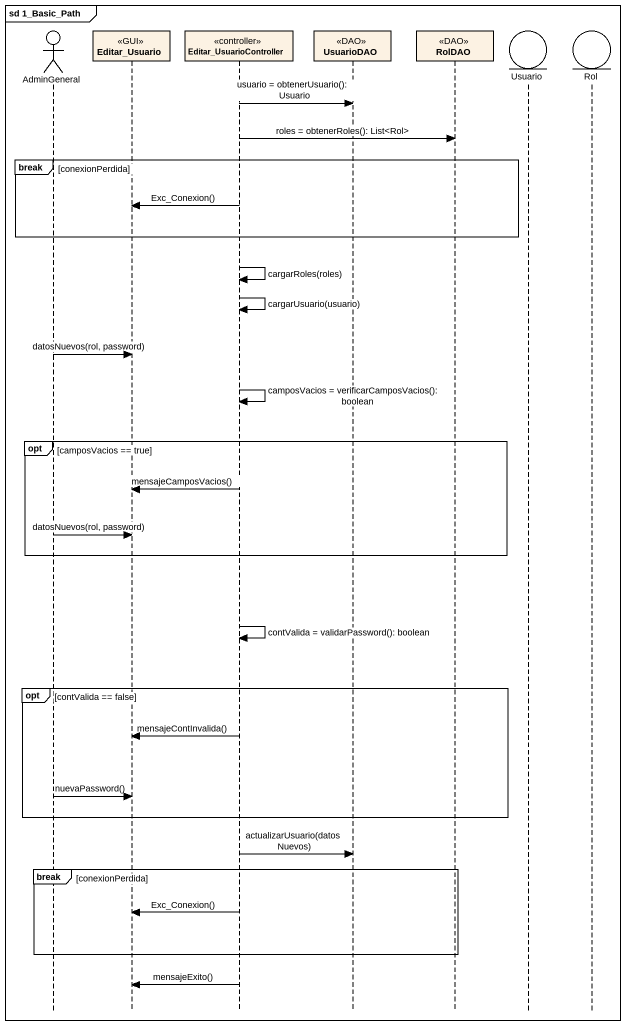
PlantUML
@startuml
mainframe sd 1_Basic_Path
hide footbox
actor AdminGeneral
participant Editar_Usuario <<GUI>>
participant Editar_UsuarioController <<controller>>
participant UsuarioDAO <<DAO>>
participant RolDAO <<DAO>>
entity Usuario
entity Rol

Editar_UsuarioController -> UsuarioDAO : usuario = obtenerUsuario(): Usuario
Editar_UsuarioController -> RolDAO : roles = obtenerRoles(): List<Rol>
break conexionPerdida
  Editar_UsuarioController -> Editar_Usuario : Exc_Conexion()
end
Editar_UsuarioController -> Editar_UsuarioController : cargarRoles(roles)
Editar_UsuarioController -> Editar_UsuarioController : cargarUsuario(usuario)
AdminGeneral -> Editar_Usuario : datosNuevos(rol, password)
Editar_UsuarioController -> Editar_UsuarioController : camposVacios = verificarCamposVacios(): boolean
opt camposVacios == true
  Editar_UsuarioController -> Editar_Usuario : mensajeCamposVacios()
  AdminGeneral -> Editar_Usuario : datosNuevos(rol, password)
end
Editar_UsuarioController -> Editar_UsuarioController : contValida = validarPassword(): boolean
opt contValida == false
  Editar_UsuarioController -> Editar_Usuario : mensajeContInvalida()
  AdminGeneral -> Editar_Usuario : nuevaPassword()
end
Editar_UsuarioController -> UsuarioDAO : actualizarUsuario(datosNuevos)
break conexionPerdida
  Editar_UsuarioController -> Editar_Usuario : Exc_Conexion()
end
Editar_UsuarioController -> Editar_Usuario : mensajeExito()
@enduml
